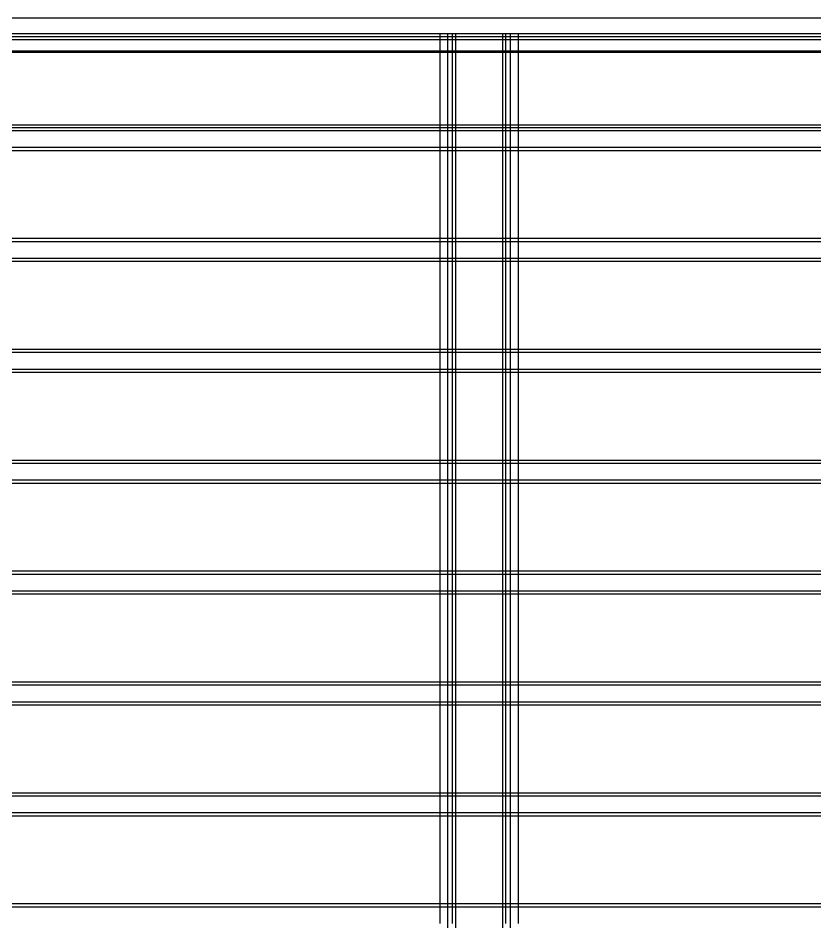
# Model space of a CAD drawing. Header units: millimetres. Extents: x 10366 to 13995, y 24552 to 29685.
# Drawn here: x 12980 to 13487, y 26352 to 26928 of the extents above; entities that cross this region are included whole.
import ezdxf

# ---------------------------------------------------------------- set-up
doc = ezdxf.new("R2010")
doc.units = ezdxf.units.MM
doc.header["$LTSCALE"] = 3
doc.layers.add('Default', color=7, linetype='Continuous')
doc.layers.add('Hidden_lines', color=7, linetype='Continuous')

msp = doc.modelspace()

# ---------------------------------------------------------------- linework, layer by layer
at = {"layer": 'Default'}
for p, q in [((13723.39, 26927.65), (12485.39, 26927.65)), ((13723.39, 26917.65), (12485.39, 26917.65)), ((12547.42, 26915.98), (13662.35, 26915.98)), ((13248.65, 26915.98), (13248.65, 26917.65)), ((13256.67, 26915.98), (13256.67, 26917.65)), ((13290.63, 26915.98), (13290.63, 26917.65)), ((13298.65, 26915.98), (13298.65, 26917.65)), ((12547.42, 26913.98), (13662.35, 26913.98)), ((12547.42, 26857.98), (13662.35, 26857.98)), ((12547.42, 26855.98), (13662.35, 26855.98)), ((13248.65, 26845.32), (13248.65, 26855.98)), ((13256.67, 26845.32), (13256.67, 26855.98)), ((13290.63, 26845.32), (13290.63, 26855.98)), ((13298.65, 26845.32), (13298.65, 26855.98)), ((12547.42, 26845.32), (13662.35, 26845.32)), ((12547.42, 26843.32), (13662.35, 26843.32)), ((12547.42, 26787.32), (13662.35, 26787.32)), ((12547.42, 26785.32), (13662.35, 26785.32)), ((13248.65, 26774.66), (13248.65, 26785.32)), ((13256.67, 26774.66), (13256.67, 26785.32)), ((13290.63, 26774.66), (13290.63, 26785.32)), ((13298.65, 26774.66), (13298.65, 26785.32)), ((12547.42, 26774.66), (13662.35, 26774.66)), ((12547.42, 26772.66), (13662.35, 26772.66)), ((12547.42, 26716.66), (13662.35, 26716.66)), ((12547.42, 26714.66), (13662.35, 26714.66)), ((13248.65, 26704), (13248.65, 26714.66)), ((13256.67, 26704), (13256.67, 26714.66)), ((13290.63, 26704), (13290.63, 26714.66)), ((13298.65, 26704), (13298.65, 26714.66)), ((12547.42, 26704), (13662.35, 26704)), ((12547.42, 26702), (13662.35, 26702)), ((12547.42, 26646), (13662.35, 26646)), ((12547.42, 26644), (13662.35, 26644)), ((13248.65, 26633.35), (13248.65, 26644)), ((13256.67, 26633.35), (13256.67, 26644)), ((13290.63, 26633.35), (13290.63, 26644)), ((13298.65, 26633.35), (13298.65, 26644)), ((12547.42, 26633.35), (13662.35, 26633.35)), ((12547.42, 26631.35), (13662.35, 26631.35)), ((12547.42, 26575.35), (13662.35, 26575.35)), ((12547.42, 26573.35), (13662.35, 26573.35)), ((13248.65, 26562.69), (13248.65, 26573.35)), ((13256.67, 26562.69), (13256.67, 26573.35)), ((13290.63, 26562.69), (13290.63, 26573.35)), ((13298.65, 26562.69), (13298.65, 26573.35)), ((12547.42, 26562.69), (13662.35, 26562.69)), ((12547.42, 26560.69), (13662.35, 26560.69)), ((12547.42, 26504.69), (13662.35, 26504.69)), ((12547.42, 26502.69), (13662.35, 26502.69)), ((13248.65, 26492.03), (13248.65, 26502.69)), ((13256.67, 26492.03), (13256.67, 26502.69)), ((13290.63, 26492.03), (13290.63, 26502.69)), ((13298.65, 26492.03), (13298.65, 26502.69)), ((12547.42, 26492.03), (13662.35, 26492.03)), ((12547.42, 26490.03), (13662.35, 26490.03)), ((12547.42, 26434.03), (13662.35, 26434.03)), ((12547.42, 26432.03), (13662.35, 26432.03)), ((13248.65, 26421.37), (13248.65, 26432.03)), ((13256.67, 26421.37), (13256.67, 26432.03)), ((13290.63, 26421.37), (13290.63, 26432.03)), ((13298.65, 26421.37), (13298.65, 26432.03)), ((12547.42, 26421.37), (13662.35, 26421.37)), ((12547.42, 26419.37), (13662.35, 26419.37)), ((12547.42, 26363.37), (13662.35, 26363.37)), ((12547.42, 26361.37), (13662.35, 26361.37)), ((13248.65, 26350.71), (13248.65, 26361.37)), ((13256.67, 26350.71), (13256.67, 26361.37)), ((13290.63, 26350.71), (13290.63, 26361.37)), ((13298.65, 26350.71), (13298.65, 26361.37))]:
    msp.add_line(p, q, dxfattribs=at)
at = {"layer": 'Hidden_lines'}
for p, q in [((12550.24, 26915.98), (13658.86, 26915.98)), ((13248.65, 26855.98), (13248.65, 26915.98)), ((13253.65, 26147.65), (13253.65, 26917.65)), ((13256.67, 26855.98), (13256.67, 26915.98)), ((13258.67, 26147.65), (13258.67, 26917.65)), ((13288.63, 26147.65), (13288.63, 26917.65)), ((13290.63, 26855.98), (13290.63, 26915.98)), ((13293.65, 26147.65), (13293.65, 26917.65)), ((13298.65, 26855.98), (13298.65, 26915.98)), ((13653.39, 26906.65), (12555.39, 26906.65)), ((13643.39, 26905.65), (12565.39, 26905.65)), ((12555.39, 26859.65), (13653.39, 26859.65)), ((13248.65, 26785.32), (13248.65, 26845.32)), ((13256.67, 26785.32), (13256.67, 26845.32)), ((13290.63, 26785.32), (13290.63, 26845.32)), ((13298.65, 26785.32), (13298.65, 26845.32)), ((13248.65, 26714.66), (13248.65, 26774.66)), ((13256.67, 26714.66), (13256.67, 26774.66)), ((13290.63, 26714.66), (13290.63, 26774.66)), ((13298.65, 26714.66), (13298.65, 26774.66)), ((13248.65, 26644), (13248.65, 26704)), ((13256.67, 26644), (13256.67, 26704)), ((13290.63, 26644), (13290.63, 26704)), ((13298.65, 26644), (13298.65, 26704)), ((13248.65, 26573.35), (13248.65, 26633.35)), ((13256.67, 26573.35), (13256.67, 26633.35)), ((13290.63, 26573.35), (13290.63, 26633.35)), ((13298.65, 26573.35), (13298.65, 26633.35)), ((13248.65, 26502.69), (13248.65, 26562.69)), ((13256.67, 26502.69), (13256.67, 26562.69)), ((13290.63, 26502.69), (13290.63, 26562.69)), ((13298.65, 26502.69), (13298.65, 26562.69)), ((13248.65, 26432.03), (13248.65, 26492.03)), ((13256.67, 26432.03), (13256.67, 26492.03)), ((13290.63, 26432.03), (13290.63, 26492.03)), ((13298.65, 26432.03), (13298.65, 26492.03)), ((13248.65, 26361.37), (13248.65, 26421.37)), ((13256.67, 26361.37), (13256.67, 26421.37)), ((13290.63, 26361.37), (13290.63, 26421.37)), ((13298.65, 26361.37), (13298.65, 26421.37))]:
    msp.add_line(p, q, dxfattribs=at)

doc.saveas('drawing.dxf')
